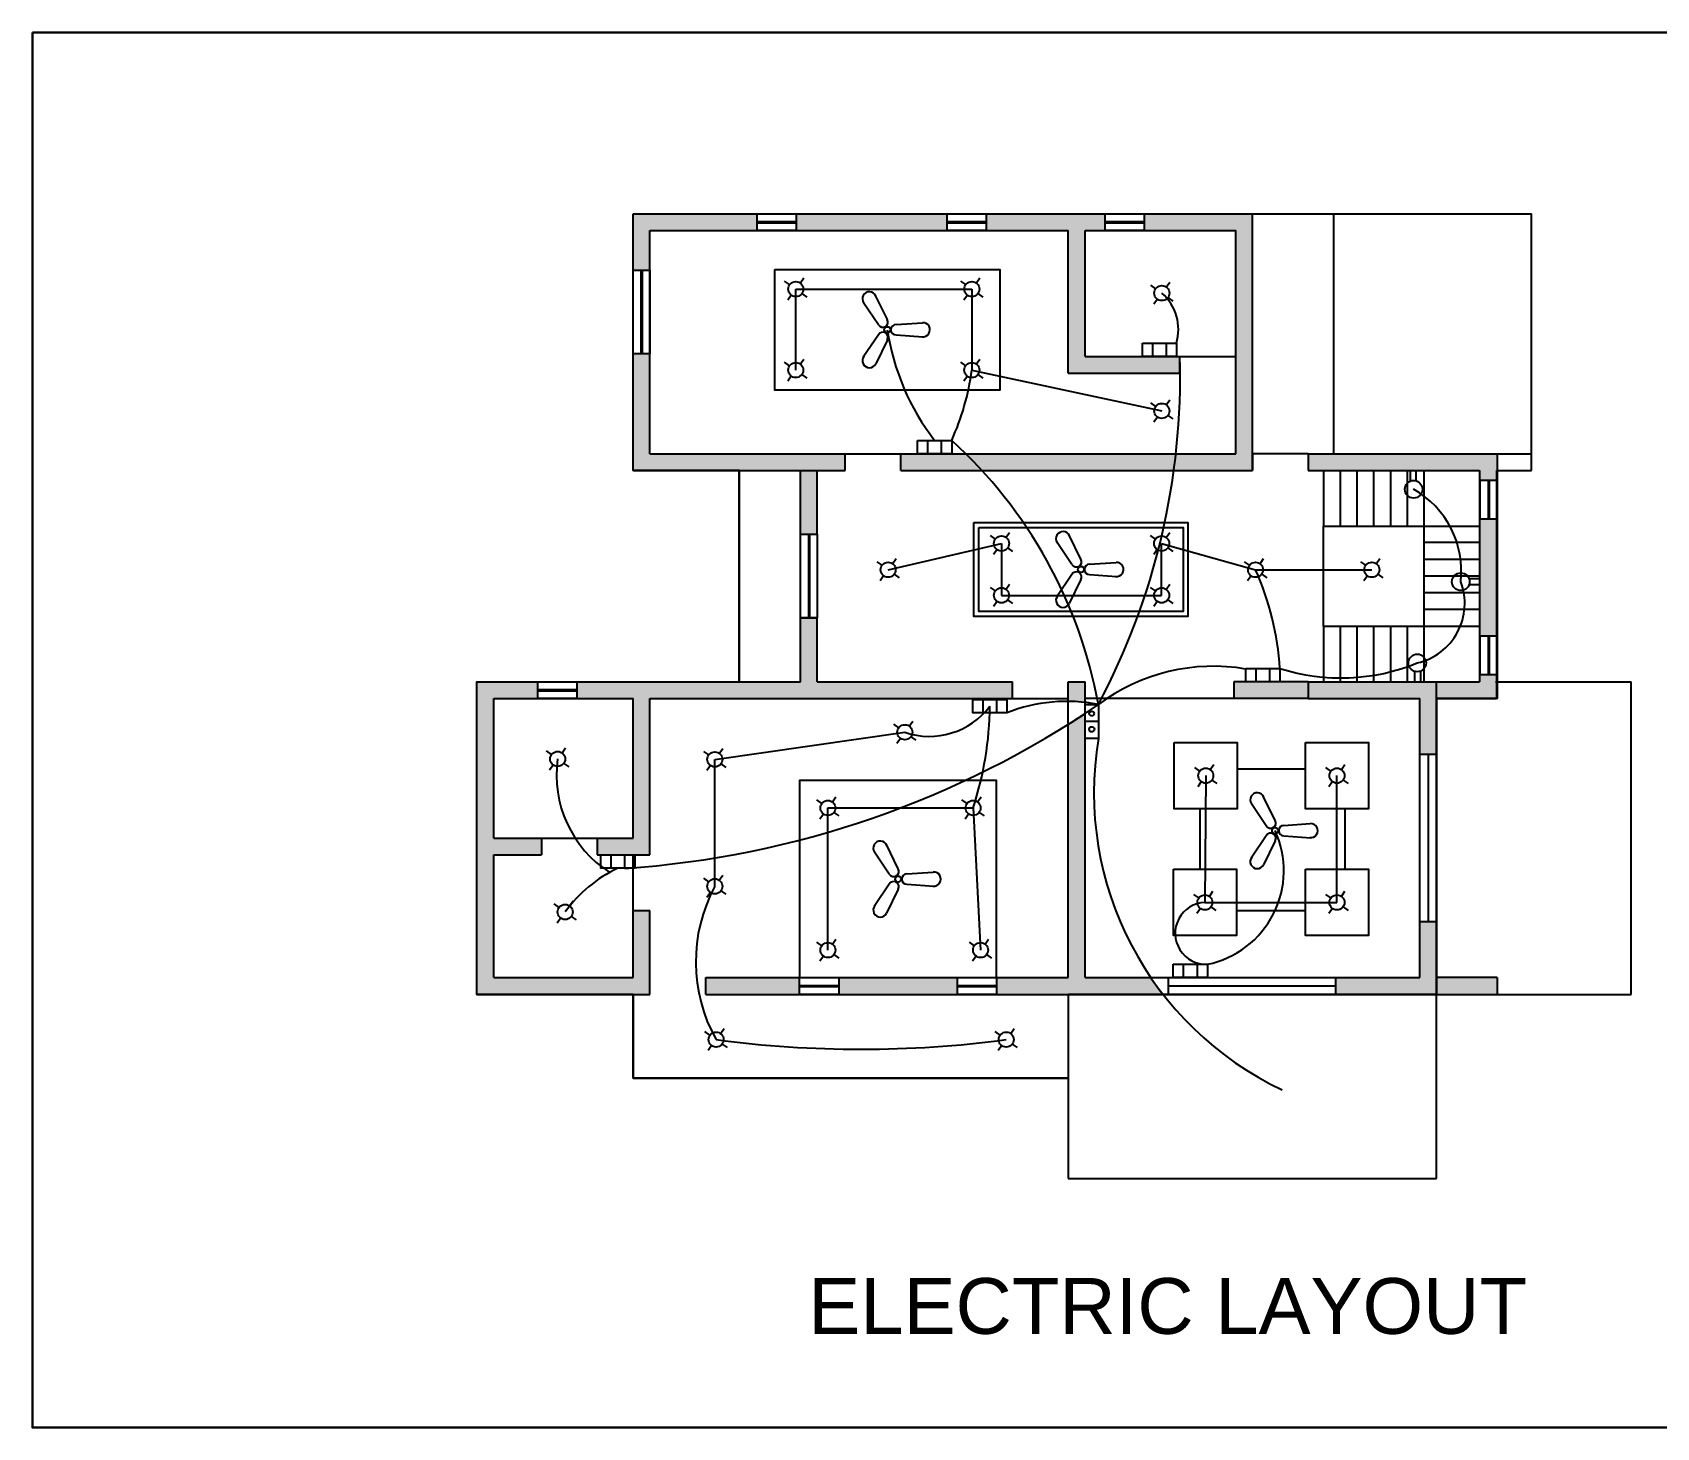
# Model space of a CAD drawing. Header units: metres. Extents: x 3586 to 7307, y 3108 to 6437.
# Drawn here: x 3896.83 to 3925.94, y 3124.44 to 3149.44 of the extents above; entities that cross this region are included whole.
import ezdxf

# ---------------------------------------------------------------- set-up
doc = ezdxf.new("R2010")
doc.units = ezdxf.units.M
doc.linetypes.add('DASHED', pattern=[0.75, 0.5, -0.25])
for name, color, linetype in [('APPL', 6, 'Continuous'), ('DIMENSION', 255, 'DASHED'), ('DISTR', 3, 'Continuous'), ('METER', 4, 'Continuous'), ('PDF2_0', 7, 'Continuous'), ('SWITCH', 5, 'Continuous'), ('wall', 7, 'Continuous'), ('window', 140, 'Continuous')]:
    doc.layers.add(name, color=color, linetype=linetype)
doc.styles.get("Standard").update_dxf_attribs({"font": 'arial.ttf'})

# ---------------------------------------------------------------- blocks, each defined once
blk = doc.blocks.new('*U210')
at = {"layer": 'wall'}
blk.add_line((-0.032, -0.045), (0.032, 0.045), dxfattribs=at)
blk = doc.blocks.new('*U211')
at = {"layer": 'SWITCH', "color": 0, "linetype": 'ByBlock', "lineweight": -2, "transparency": 16777216}
blk.add_blockref('*U210', (267.76, 235.2), dxfattribs=at)
for p, rotation in [((267.495, 235.158), 90.00000000000001), ((267.537, 234.893), 180), ((267.802, 234.935), 270)]:
    blk.add_blockref('*U210', p, dxfattribs=dict(at, rotation=rotation))
blk = doc.blocks.new('*U212')
at = {"layer": 'wall'}
blk.add_line((-0.032, -0.045), (0.032, 0.045), dxfattribs=at)
blk = doc.blocks.new('*U213')
at = {"layer": 'SWITCH', "color": 0, "linetype": 'ByBlock', "lineweight": -2, "transparency": 16777216}
blk.add_blockref('*U212', (267.76, 235.2), dxfattribs=at)
for p, rotation in [((267.495, 235.158), 90.00000000000001), ((267.537, 234.893), 180), ((267.802, 234.935), 270)]:
    blk.add_blockref('*U212', p, dxfattribs=dict(at, rotation=rotation))
blk = doc.blocks.new('*U214')
at = {"layer": 'wall'}
blk.add_line((-0.032, -0.045), (0.032, 0.045), dxfattribs=at)
blk = doc.blocks.new('*U215')
at = {"layer": 'SWITCH', "color": 0, "linetype": 'ByBlock', "lineweight": -2, "transparency": 16777216}
blk.add_blockref('*U214', (267.76, 235.2), dxfattribs=at)
for p, rotation in [((267.495, 235.158), 90.00000000000001), ((267.537, 234.893), 180), ((267.802, 234.935), 270)]:
    blk.add_blockref('*U214', p, dxfattribs=dict(at, rotation=rotation))
blk = doc.blocks.new('*U216')
at = {"layer": 'wall'}
blk.add_line((-0.032, -0.045), (0.032, 0.045), dxfattribs=at)
blk = doc.blocks.new('*U217')
at = {"layer": 'SWITCH', "color": 0, "linetype": 'ByBlock', "lineweight": -2, "transparency": 16777216}
blk.add_blockref('*U216', (267.76, 235.2), dxfattribs=at)
for p, rotation in [((267.495, 235.158), 90.00000000000001), ((267.537, 234.893), 180), ((267.802, 234.935), 270)]:
    blk.add_blockref('*U216', p, dxfattribs=dict(at, rotation=rotation))
blk = doc.blocks.new('*U218')
at = {"layer": 'wall'}
blk.add_line((-0.032, -0.045), (0.032, 0.045), dxfattribs=at)
blk = doc.blocks.new('*U219')
at = {"layer": 'SWITCH', "color": 0, "linetype": 'ByBlock', "lineweight": -2, "transparency": 16777216}
blk.add_blockref('*U218', (267.76, 235.2), dxfattribs=at)
for p, rotation in [((267.495, 235.158), 90.00000000000001), ((267.537, 234.893), 180), ((267.802, 234.935), 270)]:
    blk.add_blockref('*U218', p, dxfattribs=dict(at, rotation=rotation))
blk = doc.blocks.new('*U220')
at = {"layer": 'wall'}
blk.add_line((-0.032, -0.045), (0.032, 0.045), dxfattribs=at)
blk = doc.blocks.new('*U221')
at = {"layer": 'SWITCH', "color": 0, "linetype": 'ByBlock', "lineweight": -2, "transparency": 16777216}
blk.add_blockref('*U220', (267.76, 235.2), dxfattribs=at)
for p, rotation in [((267.495, 235.158), 90.00000000000001), ((267.537, 234.893), 180), ((267.802, 234.935), 270)]:
    blk.add_blockref('*U220', p, dxfattribs=dict(at, rotation=rotation))
blk = doc.blocks.new('*U222')
at = {"layer": 'wall'}
blk.add_line((-0.032, -0.045), (0.032, 0.045), dxfattribs=at)
blk = doc.blocks.new('*U223')
at = {"layer": 'SWITCH', "color": 0, "linetype": 'ByBlock', "lineweight": -2, "transparency": 16777216}
blk.add_blockref('*U222', (267.76, 235.2), dxfattribs=at)
for p, rotation in [((267.495, 235.158), 90.00000000000001), ((267.537, 234.893), 180), ((267.802, 234.935), 270)]:
    blk.add_blockref('*U222', p, dxfattribs=dict(at, rotation=rotation))
blk = doc.blocks.new('*U224')
at = {"layer": 'wall'}
blk.add_line((-0.032, -0.045), (0.032, 0.045), dxfattribs=at)
blk = doc.blocks.new('*U225')
at = {"layer": 'SWITCH', "color": 0, "linetype": 'ByBlock', "lineweight": -2, "transparency": 16777216}
blk.add_blockref('*U224', (267.76, 235.2), dxfattribs=at)
for p, rotation in [((267.495, 235.158), 90.00000000000001), ((267.537, 234.893), 180), ((267.802, 234.935), 270)]:
    blk.add_blockref('*U224', p, dxfattribs=dict(at, rotation=rotation))
blk = doc.blocks.new('*U226')
at = {"layer": 'wall'}
blk.add_line((-0.032, -0.045), (0.032, 0.045), dxfattribs=at)
blk = doc.blocks.new('*U227')
at = {"layer": 'SWITCH', "color": 0, "linetype": 'ByBlock', "lineweight": -2, "transparency": 16777216}
blk.add_blockref('*U226', (267.76, 235.2), dxfattribs=at)
for p, rotation in [((267.495, 235.158), 90.00000000000001), ((267.537, 234.893), 180), ((267.802, 234.935), 270)]:
    blk.add_blockref('*U226', p, dxfattribs=dict(at, rotation=rotation))
blk = doc.blocks.new('*U262')
at = {"layer": 'wall'}
blk.add_line((-0.032, -0.045), (0.032, 0.045), dxfattribs=at)
blk = doc.blocks.new('*U263')
at = {"layer": 'SWITCH', "color": 0, "linetype": 'ByBlock', "lineweight": -2, "transparency": 16777216}
blk.add_blockref('*U262', (267.76, 235.2), dxfattribs=at)
for p, rotation in [((267.495, 235.158), 90.00000000000001), ((267.537, 234.893), 180), ((267.802, 234.935), 270)]:
    blk.add_blockref('*U262', p, dxfattribs=dict(at, rotation=rotation))
blk = doc.blocks.new('*U264')
at = {"layer": 'wall'}
blk.add_line((-0.032, -0.045), (0.032, 0.045), dxfattribs=at)
blk = doc.blocks.new('*U265')
at = {"layer": 'SWITCH', "color": 0, "linetype": 'ByBlock', "lineweight": -2, "transparency": 16777216}
blk.add_blockref('*U264', (267.76, 235.2), dxfattribs=at)
for p, rotation in [((267.495, 235.158), 90.00000000000001), ((267.537, 234.893), 180), ((267.802, 234.935), 270)]:
    blk.add_blockref('*U264', p, dxfattribs=dict(at, rotation=rotation))
blk = doc.blocks.new('*U266')
at = {"layer": 'wall'}
blk.add_line((-0.032, -0.045), (0.032, 0.045), dxfattribs=at)
blk = doc.blocks.new('*U267')
at = {"layer": 'SWITCH', "color": 0, "linetype": 'ByBlock', "lineweight": -2, "transparency": 16777216}
blk.add_blockref('*U266', (267.76, 235.2), dxfattribs=at)
for p, rotation in [((267.495, 235.158), 90.00000000000001), ((267.537, 234.893), 180), ((267.802, 234.935), 270)]:
    blk.add_blockref('*U266', p, dxfattribs=dict(at, rotation=rotation))
blk = doc.blocks.new('*U268')
at = {"layer": 'wall'}
blk.add_line((-0.032, -0.045), (0.032, 0.045), dxfattribs=at)
blk = doc.blocks.new('*U269')
at = {"layer": 'SWITCH', "color": 0, "linetype": 'ByBlock', "lineweight": -2, "transparency": 16777216}
blk.add_blockref('*U268', (267.76, 235.2), dxfattribs=at)
for p, rotation in [((267.495, 235.158), 90.00000000000001), ((267.537, 234.893), 180), ((267.802, 234.935), 270)]:
    blk.add_blockref('*U268', p, dxfattribs=dict(at, rotation=rotation))
blk = doc.blocks.new('*U270')
at = {"layer": 'wall'}
blk.add_line((-0.032, -0.045), (0.032, 0.045), dxfattribs=at)
blk = doc.blocks.new('*U228')
at = {"layer": 'SWITCH', "color": 0, "linetype": 'ByBlock', "lineweight": -2, "transparency": 16777216}
blk.add_blockref('*U270', (267.76, 235.2), dxfattribs=at)
for p, rotation in [((267.495, 235.158), 90.00000000000001), ((267.537, 234.893), 180), ((267.802, 234.935), 270)]:
    blk.add_blockref('*U270', p, dxfattribs=dict(at, rotation=rotation))
blk = doc.blocks.new('*U229')
at = {"layer": 'wall'}
blk.add_line((-0.032, -0.045), (0.032, 0.045), dxfattribs=at)
blk = doc.blocks.new('*U230')
at = {"layer": 'SWITCH', "color": 0, "linetype": 'ByBlock', "lineweight": -2, "transparency": 16777216}
blk.add_blockref('*U229', (267.76, 235.2), dxfattribs=at)
for p, rotation in [((267.495, 235.158), 90.00000000000001), ((267.537, 234.893), 180), ((267.802, 234.935), 270)]:
    blk.add_blockref('*U229', p, dxfattribs=dict(at, rotation=rotation))
blk = doc.blocks.new('*U231')
at = {"layer": 'wall'}
blk.add_line((-0.032, -0.045), (0.032, 0.045), dxfattribs=at)
blk = doc.blocks.new('*U232')
at = {"layer": 'SWITCH', "color": 0, "linetype": 'ByBlock', "lineweight": -2, "transparency": 16777216}
blk.add_blockref('*U231', (267.76, 235.2), dxfattribs=at)
for p, rotation in [((267.495, 235.158), 90.00000000000001), ((267.537, 234.893), 180), ((267.802, 234.935), 270)]:
    blk.add_blockref('*U231', p, dxfattribs=dict(at, rotation=rotation))
blk = doc.blocks.new('*U233')
at = {"layer": 'wall'}
blk.add_line((-0.032, -0.045), (0.032, 0.045), dxfattribs=at)
blk = doc.blocks.new('*U234')
at = {"layer": 'SWITCH', "color": 0, "linetype": 'ByBlock', "lineweight": -2, "transparency": 16777216}
blk.add_blockref('*U233', (267.76, 235.2), dxfattribs=at)
for p, rotation in [((267.495, 235.158), 90.00000000000001), ((267.537, 234.893), 180), ((267.802, 234.935), 270)]:
    blk.add_blockref('*U233', p, dxfattribs=dict(at, rotation=rotation))
blk = doc.blocks.new('*U235')
at = {"layer": 'wall'}
blk.add_line((-0.032, -0.045), (0.032, 0.045), dxfattribs=at)
blk = doc.blocks.new('*U236')
at = {"layer": 'SWITCH', "color": 0, "linetype": 'ByBlock', "lineweight": -2, "transparency": 16777216}
blk.add_blockref('*U235', (267.76, 235.2), dxfattribs=at)
for p, rotation in [((267.495, 235.158), 90.00000000000001), ((267.537, 234.893), 180), ((267.802, 234.935), 270)]:
    blk.add_blockref('*U235', p, dxfattribs=dict(at, rotation=rotation))
blk = doc.blocks.new('*U237')
at = {"layer": 'wall'}
blk.add_line((-0.032, -0.045), (0.032, 0.045), dxfattribs=at)
blk = doc.blocks.new('*U238')
at = {"layer": 'SWITCH', "color": 0, "linetype": 'ByBlock', "lineweight": -2, "transparency": 16777216}
blk.add_blockref('*U237', (267.76, 235.2), dxfattribs=at)
for p, rotation in [((267.495, 235.158), 90.00000000000001), ((267.537, 234.893), 180), ((267.802, 234.935), 270)]:
    blk.add_blockref('*U237', p, dxfattribs=dict(at, rotation=rotation))
blk = doc.blocks.new('*U239')
at = {"layer": 'wall'}
blk.add_line((-0.032, -0.045), (0.032, 0.045), dxfattribs=at)
blk = doc.blocks.new('*U240')
at = {"layer": 'SWITCH', "color": 0, "linetype": 'ByBlock', "lineweight": -2, "transparency": 16777216}
blk.add_blockref('*U239', (267.76, 235.2), dxfattribs=at)
for p, rotation in [((267.495, 235.158), 90.00000000000001), ((267.537, 234.893), 180), ((267.802, 234.935), 270)]:
    blk.add_blockref('*U239', p, dxfattribs=dict(at, rotation=rotation))
blk = doc.blocks.new('*U241')
at = {"layer": 'wall'}
blk.add_line((-0.032, -0.045), (0.032, 0.045), dxfattribs=at)
blk = doc.blocks.new('*U242')
at = {"layer": 'SWITCH', "color": 0, "linetype": 'ByBlock', "lineweight": -2, "transparency": 16777216}
blk.add_blockref('*U241', (267.76, 235.2), dxfattribs=at)
for p, rotation in [((267.495, 235.158), 90.00000000000001), ((267.537, 234.893), 180), ((267.802, 234.935), 270)]:
    blk.add_blockref('*U241', p, dxfattribs=dict(at, rotation=rotation))
blk = doc.blocks.new('*U243')
at = {"layer": 'wall'}
blk.add_line((-0.032, -0.045), (0.032, 0.045), dxfattribs=at)
blk = doc.blocks.new('*U244')
at = {"layer": 'SWITCH', "color": 0, "linetype": 'ByBlock', "lineweight": -2, "transparency": 16777216}
blk.add_blockref('*U243', (267.76, 235.2), dxfattribs=at)
for p, rotation in [((267.495, 235.158), 90.00000000000001), ((267.537, 234.893), 180), ((267.802, 234.935), 270)]:
    blk.add_blockref('*U243', p, dxfattribs=dict(at, rotation=rotation))
blk = doc.blocks.new('*U245')
at = {"layer": 'wall'}
blk.add_line((-0.032, -0.045), (0.032, 0.045), dxfattribs=at)
blk = doc.blocks.new('*U246')
at = {"layer": 'SWITCH', "color": 0, "linetype": 'ByBlock', "lineweight": -2, "transparency": 16777216}
blk.add_blockref('*U245', (267.76, 235.2), dxfattribs=at)
for p, rotation in [((267.495, 235.158), 90.00000000000001), ((267.537, 234.893), 180), ((267.802, 234.935), 270)]:
    blk.add_blockref('*U245', p, dxfattribs=dict(at, rotation=rotation))
blk = doc.blocks.new('*U247')
at = {"layer": 'wall'}
blk.add_line((-0.032, -0.045), (0.032, 0.045), dxfattribs=at)
blk = doc.blocks.new('*U248')
at = {"layer": 'SWITCH', "color": 0, "linetype": 'ByBlock', "lineweight": -2, "transparency": 16777216}
blk.add_blockref('*U247', (267.76, 235.2), dxfattribs=at)
for p, rotation in [((267.495, 235.158), 90.00000000000001), ((267.537, 234.893), 180), ((267.802, 234.935), 270)]:
    blk.add_blockref('*U247', p, dxfattribs=dict(at, rotation=rotation))
blk = doc.blocks.new('*U249')
at = {"layer": 'wall'}
blk.add_line((-0.032, -0.045), (0.032, 0.045), dxfattribs=at)
blk = doc.blocks.new('*U250')
at = {"layer": 'SWITCH', "color": 0, "linetype": 'ByBlock', "lineweight": -2, "transparency": 16777216}
blk.add_blockref('*U249', (267.76, 235.2), dxfattribs=at)
for p, rotation in [((267.495, 235.158), 90.00000000000001), ((267.537, 234.893), 180), ((267.802, 234.935), 270)]:
    blk.add_blockref('*U249', p, dxfattribs=dict(at, rotation=rotation))
blk = doc.blocks.new('*U251')
at = {"layer": 'wall'}
blk.add_line((-0.032, -0.045), (0.032, 0.045), dxfattribs=at)
blk = doc.blocks.new('*U252')
at = {"layer": 'SWITCH', "color": 0, "linetype": 'ByBlock', "lineweight": -2, "transparency": 16777216}
blk.add_blockref('*U251', (267.76, 235.2), dxfattribs=at)
for p, rotation in [((267.495, 235.158), 90.00000000000001), ((267.537, 234.893), 180), ((267.802, 234.935), 270)]:
    blk.add_blockref('*U251', p, dxfattribs=dict(at, rotation=rotation))
blk = doc.blocks.new('*U253')
at = {"layer": 'wall'}
blk.add_line((-0.032, -0.045), (0.032, 0.045), dxfattribs=at)
blk = doc.blocks.new('*U254')
at = {"layer": 'SWITCH', "color": 0, "linetype": 'ByBlock', "lineweight": -2, "transparency": 16777216}
blk.add_blockref('*U253', (267.76, 235.2), dxfattribs=at)
for p, rotation in [((267.495, 235.158), 90.00000000000001), ((267.537, 234.893), 180), ((267.802, 234.935), 270)]:
    blk.add_blockref('*U253', p, dxfattribs=dict(at, rotation=rotation))
blk = doc.blocks.new('*U255')
at = {"layer": 'wall'}
blk.add_line((-0.032, -0.045), (0.032, 0.045), dxfattribs=at)
blk = doc.blocks.new('*U256')
at = {"layer": 'SWITCH', "color": 0, "linetype": 'ByBlock', "lineweight": -2, "transparency": 16777216}
blk.add_blockref('*U255', (267.76, 235.2), dxfattribs=at)
for p, rotation in [((267.495, 235.158), 90.00000000000001), ((267.537, 234.893), 180), ((267.802, 234.935), 270)]:
    blk.add_blockref('*U255', p, dxfattribs=dict(at, rotation=rotation))
blk = doc.blocks.new('*U257')
at = {"layer": 'wall'}
for p, q in [((-0.345, 0), (-0.356, 0)), ((-0.253, 0.093), (0.22, 0.126)), ((-0.253, -0.093), (0.229, -0.126))]:
    blk.add_line(p, q, dxfattribs=at)
for centre, radius, start, end in [((-0.253, 0), 0.0927, 90, 270), ((0.229, 0), 0.126, 261.984, 94.0454)]:
    blk.add_arc(centre, radius, start, end, dxfattribs=at)
blk = doc.blocks.new('*U258')
at = {"layer": 'SWITCH', "color": 0, "linetype": 'ByBlock', "lineweight": -2, "transparency": 16777216}
for p, rotation in [((720.235, 631.153), 120), ((720.235, 630.442), 240)]:
    blk.add_blockref('*U257', p, dxfattribs=dict(at, rotation=rotation))
blk.add_blockref('*U257', (720.851, 630.798), dxfattribs=at)
blk = doc.blocks.new('*U259')
at = {"layer": 'wall'}
for p, q in [((-0.345, 0), (-0.356, 0)), ((-0.253, 0.093), (0.22, 0.126)), ((-0.253, -0.093), (0.229, -0.126))]:
    blk.add_line(p, q, dxfattribs=at)
for centre, radius, start, end in [((-0.253, 0), 0.0927, 90, 270), ((0.229, 0), 0.126, 261.984, 94.0454)]:
    blk.add_arc(centre, radius, start, end, dxfattribs=at)
blk = doc.blocks.new('*U260')
at = {"layer": 'SWITCH', "color": 0, "linetype": 'ByBlock', "lineweight": -2, "transparency": 16777216}
for p, rotation in [((720.235, 631.153), 120), ((720.235, 630.442), 240)]:
    blk.add_blockref('*U259', p, dxfattribs=dict(at, rotation=rotation))
blk.add_blockref('*U259', (720.851, 630.798), dxfattribs=at)
blk = doc.blocks.new('*U261')
at = {"layer": 'wall'}
for p, q in [((-0.345, 0), (-0.356, 0)), ((-0.253, 0.093), (0.22, 0.126)), ((-0.253, -0.093), (0.229, -0.126))]:
    blk.add_line(p, q, dxfattribs=at)
for centre, radius, start, end in [((-0.253, 0), 0.0927, 90, 270), ((0.229, 0), 0.126, 261.984, 94.0454)]:
    blk.add_arc(centre, radius, start, end, dxfattribs=at)
blk = doc.blocks.new('*U271')
at = {"layer": 'SWITCH', "color": 0, "linetype": 'ByBlock', "lineweight": -2, "transparency": 16777216}
for p, rotation in [((720.235, 631.153), 120), ((720.235, 630.442), 240)]:
    blk.add_blockref('*U261', p, dxfattribs=dict(at, rotation=rotation))
blk.add_blockref('*U261', (720.851, 630.798), dxfattribs=at)
blk = doc.blocks.new('*U272')
at = {"layer": 'wall'}
for p, q in [((-0.345, 0), (-0.356, 0)), ((-0.253, 0.093), (0.22, 0.126)), ((-0.253, -0.093), (0.229, -0.126))]:
    blk.add_line(p, q, dxfattribs=at)
for centre, radius, start, end in [((-0.253, 0), 0.0927, 90, 270), ((0.229, 0), 0.126, 261.984, 94.0454)]:
    blk.add_arc(centre, radius, start, end, dxfattribs=at)
blk = doc.blocks.new('*U273')
at = {"layer": 'SWITCH', "color": 0, "linetype": 'ByBlock', "lineweight": -2, "transparency": 16777216}
for p, rotation in [((720.235, 631.153), 120), ((720.235, 630.442), 240)]:
    blk.add_blockref('*U272', p, dxfattribs=dict(at, rotation=rotation))
blk.add_blockref('*U272', (720.851, 630.798), dxfattribs=at)

msp = doc.modelspace()

# ---------------------------------------------------------------- hatches: boundary and pattern name
h = msp.add_hatch()
h.set_pattern_fill('ANSI36', color=0, scale=0.05)
h.paths.add_polyline_path([(3913.224, 3146.187), (3910.518, 3146.187), (3910.518, 3145.887), (3913.224, 3145.887)])
h.paths.add_polyline_path([(3916.054, 3146.187), (3913.924, 3146.187), (3913.924, 3145.887), (3915.396, 3145.887), (3915.396, 3143.328), (3917.396, 3143.328), (3917.396, 3143.628), (3915.696, 3143.628), (3915.696, 3145.887), (3916.054, 3145.887)])
h.paths.add_polyline_path([(3918.696, 3146.187), (3916.754, 3146.187), (3916.754, 3145.887), (3918.396, 3145.887), (3918.396, 3141.887), (3917.324, 3141.887, -0.006028), (3917.287, 3141.587), (3918.696, 3141.587), (3918.696, 3141.887)])
h.paths.add_polyline_path([(3923.081, 3141.887), (3919.696, 3141.887), (3919.696, 3141.587), (3922.769, 3141.587), (3922.769, 3141.416), (3923.069, 3141.416), (3923.069, 3141.587)])
h.paths.add_polyline_path([(3917.324, 3141.887), (3913.558, 3141.887, -0.012318), (3913.847, 3141.587), (3917.287, 3141.587, 0.006028)])
h.paths.add_polyline_path([(3913.558, 3141.887), (3912.396, 3141.887), (3912.396, 3141.587), (3912.696, 3141.587), (3913.847, 3141.587, 0.012318)])
h.paths.add_polyline_path([(3911.396, 3141.887), (3907.896, 3141.887), (3907.896, 3143.679), (3907.596, 3143.679), (3907.596, 3141.587), (3909.496, 3141.587), (3911.396, 3141.587)])
h.paths.add_polyline_path([(3909.818, 3146.187), (3907.596, 3146.187), (3907.596, 3145.179), (3907.896, 3145.179), (3907.896, 3145.887), (3909.818, 3145.887)])
h.paths.add_polyline_path([(3910.896, 3138.944), (3910.596, 3138.944), (3910.596, 3137.8), (3907.596, 3137.8), (3906.587, 3137.8), (3906.587, 3137.5), (3907.596, 3137.5), (3907.596, 3135), (3906.953, 3135), (3906.953, 3134.7), (3907.896, 3134.7), (3907.896, 3137.5), (3914.396, 3137.5), (3914.396, 3137.8), (3910.896, 3137.8)])
h.paths.add_polyline_path([(3910.896, 3141.587), (3910.596, 3141.587), (3910.596, 3140.444), (3910.896, 3140.444)])
h.paths.add_polyline_path([(3905.887, 3137.8), (3904.796, 3137.8), (3904.796, 3132.2), (3907.596, 3132.2), (3907.896, 3132.2), (3907.896, 3133.7), (3907.596, 3133.7), (3907.596, 3132.5), (3905.096, 3132.5), (3905.096, 3134.7), (3905.953, 3134.7), (3905.953, 3135), (3905.096, 3135), (3905.096, 3137.5), (3905.887, 3137.5)])
h.paths.add_polyline_path([(3916.875, 3132.5), (3915.696, 3132.5), (3915.696, 3137.234, -0.005202), (3915.396, 3137.041), (3915.396, 3132.5), (3914.107, 3132.5), (3914.107, 3132.2), (3917.093, 3132.2, -0.015745)])
h.paths.add_polyline_path([(3921.996, 3132.5), (3921.996, 3133.5), (3921.696, 3133.5), (3921.696, 3132.5), (3920.187, 3132.5), (3920.187, 3132.2), (3921.996, 3132.2)])
h.paths.add_polyline_path([(3921.996, 3137.5), (3921.996, 3137.8), (3919.696, 3137.8), (3919.696, 3137.5), (3921.696, 3137.5), (3921.696, 3136.5), (3921.996, 3136.5)])
h.paths.add_polyline_path([(3923.069, 3137.926), (3922.769, 3137.926), (3922.769, 3137.8), (3921.996, 3137.8), (3921.996, 3137.5), (3923.069, 3137.5)])
h.paths.add_polyline_path([(3923.069, 3140.716), (3922.769, 3140.716), (3922.769, 3138.626), (3923.069, 3138.626)])
h.paths.add_polyline_path([(3919.696, 3137.8), (3918.361, 3137.8), (3918.361, 3137.5), (3919.696, 3137.5)])
h.paths.add_polyline_path([(3915.696, 3137.8), (3915.396, 3137.8), (3915.396, 3137.449, -0.025759), (3915.696, 3137.431)])
h.paths.add_polyline_path([(3910.58, 3132.5), (3908.896, 3132.5), (3908.896, 3132.2), (3910.58, 3132.2)])
h.paths.add_polyline_path([(3913.407, 3132.5), (3911.28, 3132.5), (3911.28, 3132.2), (3913.407, 3132.2)])
h.paths.add_polyline_path([(3923.081, 3132.5), (3921.996, 3132.5), (3921.996, 3132.2), (3923.081, 3132.2)])

# ---------------------------------------------------------------- linework, layer by layer
for p, q in [((3916.909, 3143.628), (3916.909, 3143.866)), ((3917.156, 3143.628), (3917.156, 3143.866)), ((3912.879, 3141.887), (3912.879, 3142.126)), ((3913.125, 3141.887), (3913.125, 3142.126)), ((3918.763, 3137.8), (3918.763, 3138.039)), ((3919.01, 3137.8), (3919.01, 3138.039)), ((3913.869, 3137.246), (3913.869, 3137.484)), ((3914.115, 3137.246), (3914.115, 3137.484)), ((3915.935, 3137.088), (3915.696, 3137.088)), ((3907.199, 3134.458), (3907.199, 3134.697)), ((3907.445, 3134.458), (3907.445, 3134.697)), ((3917.462, 3132.5), (3917.462, 3132.739)), ((3917.709, 3132.5), (3917.709, 3132.739))]:
    msp.add_line(p, q)
for points in [[(3916.725, 3143.866), (3917.336, 3143.866), (3917.336, 3143.628), (3916.725, 3143.628)], [(3912.695, 3142.126), (3913.306, 3142.126), (3913.306, 3141.887), (3912.695, 3141.887)], [(3918.579, 3138.039), (3919.19, 3138.039), (3919.19, 3137.8), (3918.579, 3137.8)], [(3913.685, 3137.484), (3914.295, 3137.484), (3914.295, 3137.246), (3913.685, 3137.246)], [(3915.935, 3137.393), (3915.935, 3136.783), (3915.696, 3136.783), (3915.696, 3137.393)], [(3907.015, 3134.697), (3907.625, 3134.697), (3907.625, 3134.458), (3907.015, 3134.458)], [(3917.278, 3132.739), (3917.889, 3132.739), (3917.889, 3132.5), (3917.278, 3132.5)]]:
    msp.add_lwpolyline(points, close=True)
for centre, radius in [((3915.816, 3137.231), 0.0434), ((3915.816, 3136.949), 0.0469)]:
    msp.add_circle(centre, radius)
at = {"layer": 'APPL'}
for p, q in [((3910.51, 3143.386), (3910.51, 3144.837)), ((3910.51, 3144.837), (3913.667, 3144.837)), ((3913.667, 3144.837), (3913.667, 3143.386)), ((3913.667, 3143.386), (3917.072, 3142.654)), ((3912.166, 3139.808), (3914.198, 3140.279)), ((3914.198, 3140.279), (3914.198, 3139.349)), ((3917.069, 3139.349), (3917.069, 3140.279)), ((3917.069, 3140.279), (3918.753, 3139.808)), ((3918.753, 3139.808), (3920.838, 3139.808)), ((3914.198, 3139.349), (3917.069, 3139.349)), ((3909.06, 3136.41), (3912.466, 3136.896)), ((3909.06, 3134.135), (3909.06, 3136.41)), ((3917.86, 3136.119), (3917.845, 3133.847)), ((3920.212, 3133.847), (3920.212, 3136.119)), ((3911.087, 3132.993), (3911.087, 3135.54)), ((3911.087, 3135.54), (3913.689, 3135.54)), ((3913.689, 3135.54), (3913.823, 3132.993)), ((3917.845, 3133.847), (3920.212, 3133.847))]:
    msp.add_line(p, q, dxfattribs=at)
for centre, radius, start, end in [((3916.507, 3144.113), 0.863, 343.3959, 49.0504), ((3916.388, 3144.751), 4.286, 188.6229, 217.7664), ((3909.138, 3144.004), 4.571, 335.7458, 352.2296), ((3920.754, 3139.781), 1.688, 353.6218, 60.47), ((3913.898, 3137.671), 5.305, 3.9787, 23.7587), ((3921.407, 3139.205), 1.095, 282.8851, 20.742), ((3920.284, 3141.503), 3.633, 252.4796, 292.117), ((3912.905, 3138.179), 1.356, 251.1129, 323.1265), ((3907.991, 3137.417), 5.999, 341.7631, 359.501), ((3908.289, 3136.128), 2.068, 171.9535, 237.4435), ((3917.546, 3134.418), 1.714, 281.5494, 24.6516), ((3908.331, 3132.277), 2.404, 114.8679, 144.3918), ((3911.563, 3132.782), 2.845, 151.5954, 209.3155), ((3917.867, 3133.293), 0.555, 92.2632, 272.2846), ((3911.683, 3150.862), 19.646, 262.3934, 277.6066)]:
    msp.add_arc(centre, radius, start, end, dxfattribs=at)
at = {"layer": 'DISTR'}
for centre, radius, start, end in [((3904.863, 3143.277), 12.538, 332.0144, 1.6029), ((3907.615, 3135.867), 8.459, 10.3932, 47.7203), ((3917.998, 3134.631), 3.448, 80.295, 126.7565), ((3906.286, 3151.555), 17.137, 273.8797, 304.2691), ((3915.367, 3134.53), 2.919, 78.772, 111.5305)]:
    msp.add_arc(centre, radius, start, end, dxfattribs=at)
at = {"layer": 'METER'}
msp.add_arc((3921.746, 3135.814), 5.891, 170.5325, 244.7329, dxfattribs=at)
at = {"layer": 'PDF2_0', "lineweight": 30}
msp.add_lwpolyline([(3896.828, 3149.435), (3931.827, 3149.435), (3931.827, 3124.438), (3896.828, 3124.438)], close=True, dxfattribs=at)
at = {"layer": 'SWITCH'}
for p, q in [((3921.528, 3141.396), (3921.528, 3141.577)), ((3921.633, 3141.4), (3921.633, 3141.587)), ((3922.578, 3139.651), (3922.759, 3139.651)), ((3922.582, 3139.546), (3922.769, 3139.546)), ((3921.604, 3137.987), (3921.604, 3137.8)), ((3921.709, 3137.991), (3921.709, 3137.811))]:
    msp.add_line(p, q, dxfattribs=at)
for centre, radius in [((3910.51, 3144.837), 0.135), ((3913.667, 3144.837), 0.135), ((3917.072, 3144.765), 0.135), ((3912.151, 3144.108), 0.0549), ((3910.51, 3143.386), 0.135), ((3913.667, 3143.386), 0.135), ((3917.072, 3142.654), 0.135), ((3921.586, 3141.25), 0.158), ((3914.198, 3140.279), 0.135), ((3917.069, 3140.279), 0.135), ((3912.166, 3139.808), 0.135), ((3915.621, 3139.814), 0.0549), ((3918.753, 3139.808), 0.135), ((3920.838, 3139.808), 0.135), ((3922.431, 3139.593), 0.158), ((3914.198, 3139.349), 0.135), ((3917.069, 3139.349), 0.135), ((3921.651, 3138.138), 0.158), ((3912.466, 3136.896), 0.135), ((3906.242, 3136.418), 0.135), ((3909.06, 3136.41), 0.135), ((3917.86, 3136.119), 0.135), ((3920.212, 3136.119), 0.135), ((3911.087, 3135.54), 0.135), ((3913.689, 3135.54), 0.135), ((3919.103, 3135.133), 0.0549), ((3909.06, 3134.135), 0.135), ((3912.346, 3134.265), 0.0549), ((3917.845, 3133.847), 0.135), ((3920.212, 3133.847), 0.135), ((3906.377, 3133.676), 0.135), ((3911.087, 3132.993), 0.135), ((3913.823, 3132.993), 0.135), ((3909.082, 3131.389), 0.135), ((3914.283, 3131.389), 0.135)]:
    msp.add_circle(centre, radius, dxfattribs=at)
at = {"layer": 'wall'}
for p, q in [((3907.596, 3146.187), (3923.696, 3146.187)), ((3907.596, 3141.587), (3907.596, 3146.187)), ((3918.696, 3141.587), (3918.696, 3146.187)), ((3923.696, 3141.587), (3923.696, 3146.187)), ((3907.896, 3145.887), (3915.396, 3145.887)), ((3907.896, 3141.887), (3907.896, 3145.887)), ((3915.396, 3143.328), (3915.396, 3145.887)), ((3915.696, 3145.887), (3918.396, 3145.887)), ((3915.696, 3143.628), (3915.696, 3145.887)), ((3918.396, 3141.887), (3918.396, 3145.887)), ((3915.696, 3143.628), (3917.396, 3143.628)), ((3917.396, 3143.328), (3917.396, 3143.628)), ((3917.396, 3143.628), (3918.396, 3143.628)), ((3915.396, 3143.328), (3917.396, 3143.328)), ((3907.896, 3141.887), (3911.396, 3141.887)), ((3911.396, 3141.587), (3911.396, 3141.887)), ((3911.396, 3141.887), (3912.396, 3141.887)), ((3912.396, 3141.887), (3918.396, 3141.887)), ((3912.396, 3141.587), (3912.396, 3141.887)), ((3918.696, 3141.887), (3918.696, 3141.587)), ((3919.696, 3141.887), (3918.696, 3141.887)), ((3919.696, 3141.887), (3923.696, 3141.887)), ((3919.696, 3141.887), (3919.696, 3141.587)), ((3923.696, 3141.587), (3923.696, 3141.887)), ((3907.596, 3141.587), (3911.396, 3141.587)), ((3909.496, 3141.587), (3909.496, 3137.8)), ((3910.596, 3140.444), (3910.596, 3141.587)), ((3910.896, 3140.444), (3910.896, 3141.587)), ((3912.396, 3141.587), (3918.696, 3141.587)), ((3912.396, 3141.587), (3912.696, 3141.587)), ((3919.696, 3141.587), (3922.769, 3141.587)), ((3919.969, 3141.587), (3919.969, 3140.587)), ((3920.269, 3141.587), (3920.269, 3140.587)), ((3920.569, 3141.587), (3920.569, 3140.587)), ((3920.869, 3141.587), (3920.869, 3140.587)), ((3921.169, 3141.587), (3921.169, 3140.587)), ((3921.469, 3141.587), (3921.469, 3140.587)), ((3921.769, 3141.587), (3921.769, 3137.8)), ((3922.769, 3141.587), (3922.769, 3137.8)), ((3923.069, 3141.587), (3923.696, 3141.587)), ((3923.069, 3141.587), (3923.069, 3137.5)), ((3919.969, 3140.587), (3922.769, 3140.587)), ((3919.969, 3138.8), (3919.969, 3140.587)), ((3921.769, 3140.3), (3922.769, 3140.3)), ((3921.769, 3140), (3922.769, 3140)), ((3921.769, 3139.7), (3922.769, 3139.7)), ((3921.769, 3139.4), (3922.769, 3139.4)), ((3921.769, 3139.1), (3922.769, 3139.1)), ((3910.596, 3137.8), (3910.596, 3138.944)), ((3910.596, 3138.944), (3910.896, 3138.944)), ((3910.896, 3137.8), (3910.896, 3138.944)), ((3919.969, 3138.8), (3922.769, 3138.8)), ((3919.969, 3138.8), (3919.969, 3137.8)), ((3920.269, 3138.8), (3920.269, 3137.8)), ((3920.569, 3138.8), (3920.569, 3137.8)), ((3920.869, 3138.8), (3920.869, 3137.8)), ((3921.169, 3138.8), (3921.169, 3137.8)), ((3921.469, 3138.8), (3921.469, 3137.8)), ((3904.796, 3132.2), (3904.796, 3137.8)), ((3904.796, 3137.8), (3907.596, 3137.8)), ((3907.596, 3137.8), (3910.596, 3137.8)), ((3910.896, 3137.8), (3914.396, 3137.8)), ((3914.396, 3137.5), (3914.396, 3137.8)), ((3915.396, 3137.8), (3915.696, 3137.8)), ((3915.396, 3132.5), (3915.396, 3137.8)), ((3915.696, 3132.5), (3915.696, 3137.8)), ((3918.361, 3137.8), (3918.361, 3137.5)), ((3919.696, 3137.8), (3918.361, 3137.8)), ((3919.696, 3137.8), (3922.769, 3137.8)), ((3919.696, 3137.8), (3919.696, 3137.5)), ((3921.996, 3132.2), (3921.996, 3137.8)), ((3923.056, 3137.8), (3925.484, 3137.8)), ((3925.484, 3132.2), (3925.484, 3137.8)), ((3905.096, 3137.5), (3907.596, 3137.5)), ((3905.096, 3135), (3905.096, 3137.5)), ((3907.596, 3135), (3907.596, 3137.5)), ((3907.896, 3137.5), (3914.396, 3137.5)), ((3907.896, 3134.7), (3907.896, 3137.5)), ((3914.396, 3137.5), (3915.396, 3137.5)), ((3919.696, 3137.5), (3915.696, 3137.5)), ((3919.696, 3137.5), (3921.696, 3137.5)), ((3921.696, 3132.5), (3921.696, 3137.5)), ((3921.996, 3137.5), (3923.069, 3137.5)), ((3905.096, 3135), (3905.953, 3135)), ((3905.953, 3135), (3905.953, 3134.7)), ((3905.953, 3135), (3906.953, 3135)), ((3906.953, 3135), (3907.596, 3135)), ((3906.953, 3135), (3906.953, 3134.7)), ((3905.096, 3134.7), (3905.953, 3134.7)), ((3905.096, 3132.5), (3905.096, 3134.7)), ((3906.953, 3134.7), (3907.896, 3134.7)), ((3907.596, 3133.7), (3907.596, 3134.7)), ((3907.596, 3133.7), (3907.896, 3133.7)), ((3907.596, 3132.5), (3907.596, 3133.7)), ((3907.896, 3132.2), (3907.896, 3133.7)), ((3905.096, 3132.5), (3907.596, 3132.5)), ((3908.896, 3132.5), (3915.396, 3132.5)), ((3908.896, 3132.2), (3908.896, 3132.5)), ((3915.696, 3132.5), (3921.696, 3132.5)), ((3923.081, 3132.5), (3921.996, 3132.5)), ((3923.081, 3132.5), (3923.081, 3132.2)), ((3904.796, 3132.2), (3907.896, 3132.2)), ((3907.596, 3132.2), (3907.596, 3130.7)), ((3908.896, 3132.2), (3925.484, 3132.2)), ((3915.396, 3132.2), (3915.396, 3128.9)), ((3921.996, 3128.9), (3921.996, 3132.2)), ((3907.596, 3130.7), (3915.396, 3130.7)), ((3915.396, 3128.9), (3921.996, 3128.9))]:
    msp.add_line(p, q, dxfattribs=at)
for points in [[(3907.596, 3146.187), (3920.148, 3146.187), (3920.148, 3141.887), (3923.081, 3141.887), (3923.081, 3137.5), (3921.996, 3137.5), (3921.996, 3132.5), (3921.996, 3132.2), (3915.396, 3132.2), (3915.396, 3130.7), (3907.596, 3130.7), (3907.596, 3132.2), (3904.796, 3132.2), (3904.796, 3137.8), (3909.496, 3137.8), (3909.496, 3141.587), (3907.596, 3141.587), (3907.596, 3146.187)], [(3918.424, 3136.238), (3919.647, 3136.238)], [(3917.762, 3134.443), (3917.762, 3135.524)], [(3920.352, 3135.524), (3920.352, 3134.443)], [(3919.647, 3133.697), (3918.409, 3133.697)]]:
    msp.add_lwpolyline(points, dxfattribs=at)
for points in [[(3910.134, 3145.187), (3914.167, 3145.187), (3914.167, 3143.029), (3910.134, 3143.029)], [(3913.703, 3140.656), (3917.54, 3140.656), (3917.54, 3138.971), (3913.703, 3138.971)], [(3913.791, 3140.568), (3917.452, 3140.568), (3917.452, 3139.059), (3913.791, 3139.059)], [(3917.295, 3136.715), (3918.424, 3136.715), (3918.424, 3135.524), (3917.295, 3135.524)], [(3919.647, 3136.715), (3920.777, 3136.715), (3920.777, 3135.524), (3919.647, 3135.524)], [(3910.58, 3132.5), (3914.111, 3132.5), (3914.111, 3136.03), (3910.58, 3136.03)], [(3917.28, 3134.443), (3918.409, 3134.443), (3918.409, 3133.252), (3917.28, 3133.252)], [(3919.647, 3134.443), (3920.777, 3134.443), (3920.777, 3133.252), (3919.647, 3133.252)]]:
    msp.add_lwpolyline(points, close=True, dxfattribs=at)
at = {"layer": 'window'}
for p, q in [((3909.818, 3146.187), (3910.518, 3146.187)), ((3909.818, 3145.887), (3909.818, 3146.187)), ((3910.518, 3146.187), (3910.518, 3145.887)), ((3913.224, 3146.187), (3913.924, 3146.187)), ((3913.224, 3145.887), (3913.224, 3146.187)), ((3913.924, 3146.187), (3913.924, 3145.887)), ((3916.054, 3146.187), (3916.754, 3146.187)), ((3916.054, 3145.887), (3916.054, 3146.187)), ((3916.754, 3146.187), (3916.754, 3145.887)), ((3909.818, 3146.047), (3910.518, 3146.047)), ((3909.818, 3146.027), (3910.518, 3146.027)), ((3910.518, 3145.887), (3909.818, 3145.887)), ((3913.224, 3146.047), (3913.924, 3146.047)), ((3913.224, 3146.027), (3913.924, 3146.027)), ((3913.924, 3145.887), (3913.224, 3145.887)), ((3916.054, 3146.047), (3916.754, 3146.047)), ((3916.054, 3146.027), (3916.754, 3146.027)), ((3916.754, 3145.887), (3916.054, 3145.887)), ((3907.596, 3143.679), (3907.596, 3145.179)), ((3907.596, 3145.179), (3907.896, 3145.179)), ((3907.736, 3145.179), (3907.736, 3143.679)), ((3907.756, 3145.179), (3907.756, 3143.679)), ((3907.896, 3145.179), (3907.896, 3143.679)), ((3907.896, 3143.679), (3907.596, 3143.679)), ((3922.781, 3140.716), (3922.781, 3141.416)), ((3922.781, 3141.416), (3923.081, 3141.416)), ((3922.921, 3141.416), (3922.921, 3140.716)), ((3922.941, 3141.416), (3922.941, 3140.716)), ((3923.081, 3141.416), (3923.081, 3140.716)), ((3923.081, 3140.716), (3922.781, 3140.716)), ((3910.596, 3138.944), (3910.596, 3140.444)), ((3910.596, 3140.444), (3910.896, 3140.444)), ((3910.736, 3140.444), (3910.736, 3138.944)), ((3910.756, 3140.444), (3910.756, 3138.944)), ((3910.896, 3140.444), (3910.896, 3138.944)), ((3910.896, 3138.944), (3910.596, 3138.944)), ((3922.781, 3137.926), (3922.781, 3138.626)), ((3922.781, 3138.626), (3923.081, 3138.626)), ((3922.921, 3138.626), (3922.921, 3137.926)), ((3922.941, 3138.626), (3922.941, 3137.926)), ((3923.081, 3138.626), (3923.081, 3137.926)), ((3923.081, 3137.926), (3922.781, 3137.926)), ((3905.887, 3137.8), (3906.587, 3137.8)), ((3905.887, 3137.5), (3905.887, 3137.8)), ((3905.887, 3137.66), (3906.587, 3137.66)), ((3905.887, 3137.64), (3906.587, 3137.64)), ((3906.587, 3137.8), (3906.587, 3137.5)), ((3906.587, 3137.5), (3905.887, 3137.5)), ((3921.996, 3136.5), (3921.696, 3136.5)), ((3921.846, 3136.5), (3921.846, 3133.5)), ((3921.996, 3133.5), (3921.696, 3133.5)), ((3910.58, 3132.5), (3911.28, 3132.5)), ((3910.58, 3132.2), (3910.58, 3132.5)), ((3911.28, 3132.5), (3911.28, 3132.2)), ((3913.407, 3132.5), (3914.107, 3132.5)), ((3913.407, 3132.2), (3913.407, 3132.5)), ((3914.107, 3132.5), (3914.107, 3132.2)), ((3917.187, 3132.5), (3917.187, 3132.2)), ((3920.187, 3132.5), (3920.187, 3132.2)), ((3910.58, 3132.36), (3911.28, 3132.36)), ((3910.58, 3132.34), (3911.28, 3132.34)), ((3911.28, 3132.2), (3910.58, 3132.2)), ((3913.407, 3132.36), (3914.107, 3132.36)), ((3913.407, 3132.34), (3914.107, 3132.34)), ((3914.107, 3132.2), (3913.407, 3132.2)), ((3917.187, 3132.35), (3920.187, 3132.35))]:
    msp.add_line(p, q, dxfattribs=at)

# ---------------------------------------------------------------- block references
at = {"layer": 'SWITCH'}
for name, p in [('*U211', (3642.861, 2909.791)), ('*U213', (3646.018, 2909.791)), ('*U219', (3649.423, 2909.718)), ('*U273', (3191.71, 2513.311)), ('*U215', (3642.861, 2908.339)), ('*U217', (3646.018, 2908.339)), ('*U221', (3649.423, 2907.607)), ('*U223', (3646.55, 2905.232)), ('*U271', (3195.18, 2509.016)), ('*U227', (3649.421, 2905.232)), ('*U265', (3644.517, 2904.762)), ('*U267', (3651.105, 2904.762)), ('*U269', (3653.189, 2904.762)), ('*U225', (3646.55, 2904.302)), ('*U263', (3649.421, 2904.302)), ('*U256', (3644.818, 2901.849)), ('*U246', (3638.593, 2901.371)), ('*U252', (3641.412, 2901.363)), ('*U228', (3650.211, 2901.073)), ('*U230', (3652.563, 2901.073)), ('*U236', (3643.438, 2900.493)), ('*U238', (3646.04, 2900.493)), ('*U260', (3198.662, 2504.335)), ('*U258', (3191.905, 2503.468)), ('*U254', (3641.412, 2899.089)), ('*U244', (3638.728, 2898.63)), ('*U232', (3650.196, 2898.801)), ('*U234', (3652.563, 2898.801)), ('*U240', (3643.438, 2897.946)), ('*U242', (3646.175, 2897.946)), ('*U250', (3641.433, 2896.343)), ('*U248', (3646.635, 2896.343))]:
    msp.add_blockref(name, p, dxfattribs=at)

# ---------------------------------------------------------------- texts
at = {"layer": 'DIMENSION', "insert": (3910.734, 3127.116), "char_height": 1, "attachment_point": 1}
msp.add_mtext_dynamic_manual_height_columns('ELECTRIC LAYOUT', width=24.36989, gutter_width=12.5, heights=[0], dxfattribs=at)

doc.saveas('drawing.dxf')
